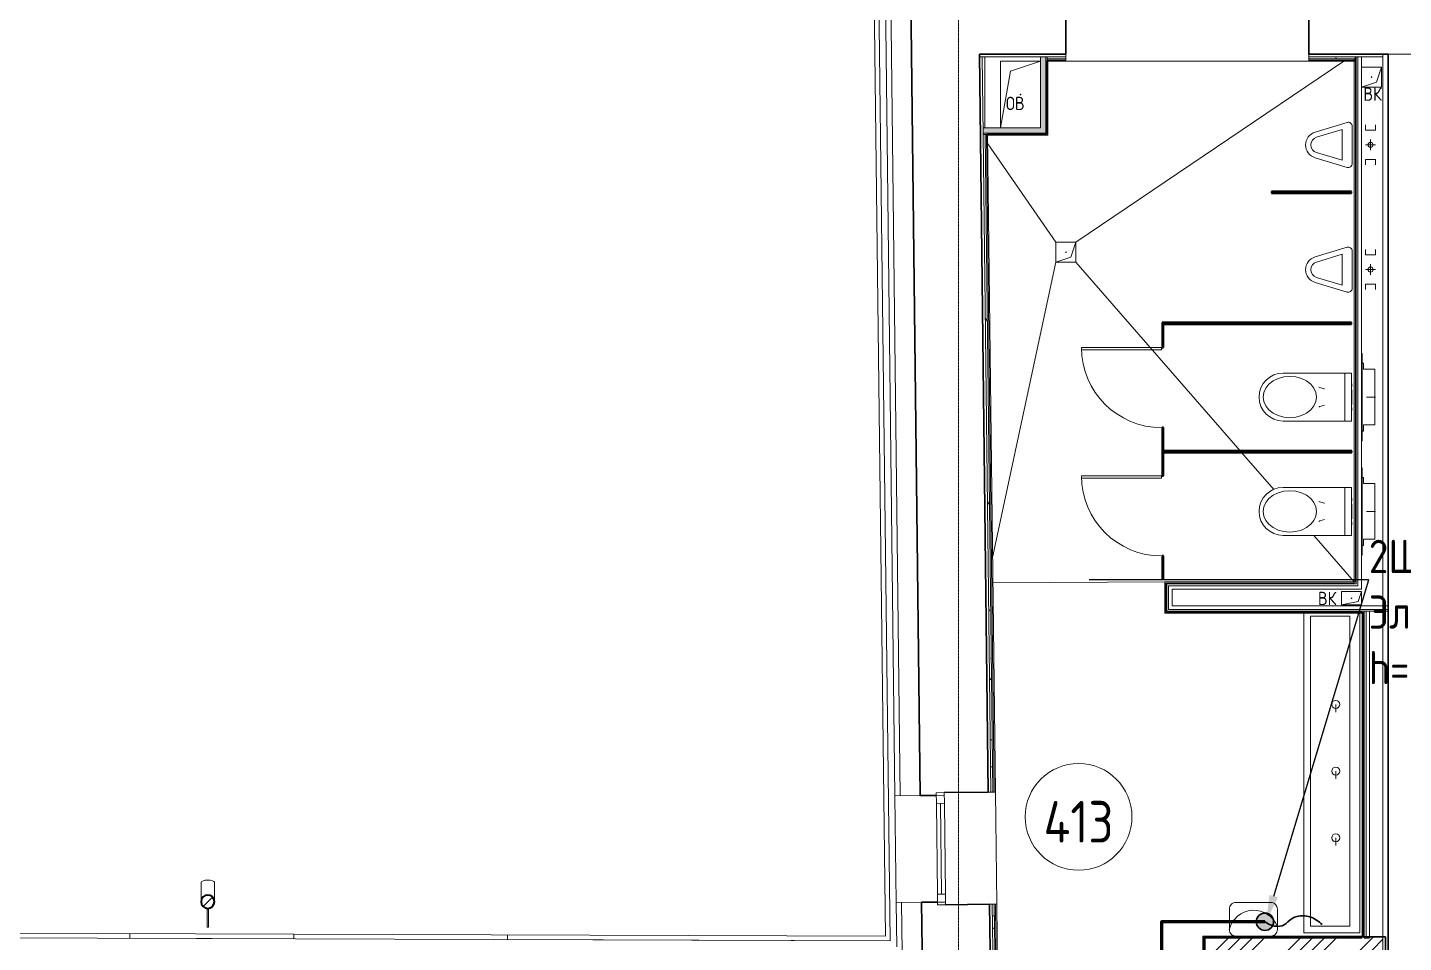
# Model space of a CAD drawing. Header units: millimetres. Extents: x -32 to 417638015, y -35 to 175284279.
# Drawn here: x 1327082 to 1337391, y 65170 to 72029 of the extents above; entities that cross this region are included whole.
import ezdxf
from ezdxf import colors
from ezdxf.entities.mleader import LeaderData, LeaderLine
from ezdxf.math import Vec2, Vec3

# ---------------------------------------------------------------- set-up
doc = ezdxf.new("R2010")
doc.units = ezdxf.units.MM
doc.linetypes.add('ADSK_Линия сетки', pattern=[25, 20, -2.5, 0, -2.5])
for name, color, linetype, lineweight in [('_ Окна', 7, 'Continuous', 9), ('_ЭМ_гофра', 5, 'Continuous', 60), ('Аннотация', 7, 'Continuous', 18), ('Двери', 7, 'Continuous', 9), ('Двери открывание', 7, 'Continuous', 9), ('Обобщенные модели', 7, 'Continuous', 18), ('Окна', 7, 'Continuous', 9), ('Оси', 253, 'Continuous', 9), ('Перекрытие', 7, 'Continuous', 18), ('Сантехника', 7, 'Continuous', 18), ('Стены внутренние', 7, 'Continuous', 18), ('Стены наружные', 7, 'Continuous', 18), ('Стены несущие', 7, 'Continuous', 30), ('Стены отделка', 7, 'Continuous', 30), ('Стены штриховка', 7, 'Continuous', 9), ('ТХ', 5, 'Continuous', 0), ('ТХ_Задание ЭОМ_СС', 6, 'Continuous', 0), ('ШТРИХОВКА', 252, 'Continuous', 15), ('ЭОМ_Кабельный вывод', 1, 'Continuous', 35)]:
    doc.layers.add(name, color=color, linetype=linetype, lineweight=lineweight)
doc.layers.add('_ЭМ_Надписи', color=7, linetype='Continuous')
doc.layers.add('Линии', color=7, linetype='Continuous', lineweight=9, true_color=0x00a600)
doc.styles.add('GOST Common', font='GOST_Common.ttf', dxfattribs={"width": 0.9, "height": 350})
doc.styles.add('GOST Common_4', font='GOST_Common.ttf', dxfattribs={"width": 0.9, "height": 200})
doc.styles.add('ЭОМ', font='isocpeur.ttf', dxfattribs={"width": 0.85, "height": 250})
pattern_1 = [(0, (591.94, 243.9), (406.4, 101.6), [33.528, -271.272, 33.528, -271.272, -1625.6]), (0, (591.94, 243.9), (406.4, 101.6), [-609.6, 33.528, -576.072, 33.528, -271.272, -711.2]), (0, (591.94, 243.9), (406.4, 101.6), [-1524, 33.528, -169.672, 33.528, -474.472]), (120, (744.34, 294.7), (-291.18818, 301.15272), [33.528, -271.272, 33.528, -271.272, -1625.6]), (120, (744.34, 294.7), (-291.18818, 301.15272), [-609.6, 33.528, -576.072, 33.528, -271.272, -711.2]), (120, (744.34, 294.7), (-291.18818, 301.15272), [-1524, 33.528, -169.672, 33.528, -474.472]), (240, (795.14, 497.9), (-115.21182, -402.75272), [33.528, -271.272, 33.528, -271.272, -1625.6]), (240, (795.14, 497.9), (-115.21182, -402.75272), [-609.6, 33.528, -576.072, 33.528, -271.272, -711.2]), (240, (795.14, 497.9), (-115.21182, -402.75272), [-1524, 33.528, -169.672, 33.528, -474.472])]

# ---------------------------------------------------------------- blocks, each defined once
blk = doc.blocks.new('_ЭМ_ТХ2_4 Этаж')
at = {"layer": 'ТХ', "color": 8}
blk.add_lwpolyline([(46944, 13708), (47204, 13708, -0.414214), (47254, 13658), (47254, 13505, -0.414214), (47204, 13455), (46944, 13455, -0.414214), (46894, 13505), (46894, 13658, -0.414214)], format="xyb", close=True, dxfattribs=at)
blk.add_arc((47077, 13461), 188, 19.6167, 167.3478, dxfattribs=at)
blk = doc.blocks.new('План 4 этажа')
at = {"layer": 'Обобщенные модели', "lineweight": 9}
h = blk.add_hatch(dxfattribs=at)
h.set_pattern_fill('FP_15', color=8, style=0, pattern_type=2)
h.set_pattern_definition([(45, (591.94, 243.9), (-106.066, 106.066), [])])
h.paths.add_polyline_path([(33332.051, 13902.033), (33353.746, 13906.984), (33371.143, 13920.858), (33380.798, 13940.907), (33380.798, 13963.159), (33371.143, 13983.207), (33353.746, 13997.081), (33332.051, 14002.033), (33309.371, 13996.295), (33292.96, 13983.207), (33283.305, 13963.159), (33284.427, 13938.576), (33292.96, 13920.858), (33310.357, 13906.984), (33327.318, 13903.113)])
at = {"layer": 'Стены внутренние'}
for points in [[(39611.939, 19712.228), (39611.939, 20285.22), (39571.939, 20285.22), (39571.939, 19712.228)], [(39141.837, 19712.228), (39571.939, 19712.228), (39571.939, 19752.228), (39141.681, 19752.228), (39141.681, 19715.596)]]:
    blk.add_hatch(color=8, dxfattribs=at).paths.add_polyline_path(points)
at = {"layer": 'Стены внутренние', "lineweight": 9}
h = blk.add_hatch(dxfattribs=at)
h.set_pattern_fill('FP_4', color=8, style=0, pattern_type=2)
h.set_pattern_definition(pattern_1)
h.paths.add_polyline_path([(41921.939, 20270.22), (41927.939, 20270.22), (41927.939, 20285.22), (41580.939, 20285.22), (41581.509, 20270.22), (41870.184, 20270.22)])
h.paths.add_polyline_path([(39686.564, 20270.22), (39760.939, 20270.22), (39760.939, 20285.22), (39620.939, 20285.22), (39620.939, 20270.22), (39626.939, 20270.22)])
h = blk.add_hatch(dxfattribs=at)
h.set_pattern_fill('FP_4', color=8, style=0, pattern_type=2)
h.set_pattern_definition(pattern_1)
h.paths.add_polyline_path([(39222.852, 12862.144), (39237.851, 12862.321), (39225.226, 13933.991), (39210.239, 13932.789), (39222.852, 12862.321)])
h.paths.add_polyline_path([(39200.332, 14773.756), (39215.329, 14774.038), (39157.26, 19703.211), (39142.261, 19703.034), (39200.332, 14773.932)])
at = {"layer": 'Стены штриховка', "lineweight": 9}
h = blk.add_hatch(dxfattribs=at)
h.set_pattern_fill('ANSI34', color=8, scale=20)
h.set_pattern_definition([(45, (591.94, 243.9), (-269.4077, 269.4077), []), (45, (681.74, 243.9), (-269.4077, 269.4077), []), (45, (771.54, 243.9), (-269.4077, 269.4077), []), (45, (861.35, 243.9), (-269.4077, 269.4077), [])])
h.paths.add_polyline_path([(40801.708, 13589.076), (42136.939, 13589.076), (42136.939, 13689.076), (40801.708, 13689.076), (40805.299, 13685.076), (40801.708, 13685.076), (40801.708, 13616.017)])
at = {"layer": '_ Окна', "color": 8, "lineweight": 18}
for p, q in [((38850.356, 14769.633), (38790.36, 14768.926)), ((38790.36, 14768.926), (38791.302, 14688.932)), ((38851.298, 14689.638), (38850.356, 14769.633)), ((38791.302, 14688.932), (38851.298, 14689.638)), ((38799.313, 14008.979), (38859.309, 14009.686)), ((38800.255, 13928.984), (38799.313, 14008.979)), ((38860.251, 13929.691), (38800.255, 13928.984)), ((38859.309, 14009.686), (38860.251, 13929.691))]:
    blk.add_line(p, q, dxfattribs=at)
at = {"layer": '_ Окна', "color": 8}
for p, q in [((38850.591, 14749.634), (38790.596, 14748.927)), ((38829.311, 14009.332), (38821.3, 14689.285)), ((38860.015, 13949.69), (38800.02, 13948.983))]:
    blk.add_line(p, q, dxfattribs=at)
at = {"layer": 'Двери', "color": 8}
for p, q in [((39877.939, 18089.8), (39877.939, 18105.8)), ((40477.939, 18105.8), (39877.939, 18105.8)), ((40477.939, 18089.8), (39877.939, 18089.8)), ((40477.939, 18089.8), (40477.939, 18105.8)), ((39877.939, 17127.8), (39877.939, 17143.8)), ((40477.939, 17143.8), (39877.939, 17143.8)), ((40477.939, 17127.8), (39877.939, 17127.8)), ((40477.939, 17127.8), (40477.939, 17143.8))]:
    blk.add_line(p, q, dxfattribs=at)
at = {"layer": 'Двери открывание', "color": 8}
for centre in [(40477.939, 18105.8), (40477.939, 17143.8)]:
    blk.add_arc(centre, 600, 180, 270, dxfattribs=at)
at = {"layer": 'Линии', "color": 8}
blk.add_circle((39856.404, 14588.084), 400, dxfattribs=at)
at = {"layer": 'Обобщенные модели', "color": 8}
for p, q in [((39271.939, 19752.228), (39271.939, 20252.228)), ((39271.939, 20252.228), (39571.939, 20252.228)), ((39571.939, 20252.228), (39271.939, 20252.228)), ((39271.939, 20252.228), (39271.939, 19752.228)), ((39346.939, 20177.228), (39571.939, 20252.228)), ((41976.939, 20208.8), (42126.939, 20208.8)), ((42126.939, 20208.8), (41976.939, 20208.8)), ((42126.939, 20208.8), (42089.439, 20096.3)), ((42126.939, 20208.8), (42126.939, 20058.8)), ((42126.939, 20058.8), (42126.939, 20208.8)), ((39271.939, 19752.228), (39346.939, 20177.228)), ((42089.439, 20096.3), (41976.939, 20058.8)), ((42126.939, 20058.8), (41976.939, 20058.8)), ((41976.939, 20058.8), (42126.939, 20058.8)), ((39686.939, 18745.22), (39686.939, 18895.22)), ((39686.939, 18895.22), (39836.939, 18895.22)), ((39836.939, 18895.22), (39686.939, 18895.22)), ((39686.939, 18895.22), (39686.939, 18745.22)), ((39836.939, 18895.22), (39799.439, 18782.72)), ((39836.939, 18895.22), (39836.939, 18745.22)), ((39836.939, 18745.22), (39836.939, 18895.22)), ((39799.439, 18782.72), (39686.939, 18745.22)), ((39836.939, 18745.22), (39686.939, 18745.22)), ((39686.939, 18745.22), (39836.939, 18745.22)), ((41826.939, 16176.443), (41826.939, 16276.443)), ((41826.939, 16276.443), (41976.939, 16276.443)), ((41976.939, 16276.443), (41826.939, 16276.443)), ((41826.939, 16276.443), (41826.939, 16176.443)), ((41951.939, 16201.443), (41826.939, 16176.443)), ((41976.939, 16276.443), (41951.939, 16201.443)), ((41976.939, 16276.443), (41976.939, 16176.443)), ((41976.939, 16176.443), (41976.939, 16276.443)), ((41976.939, 16176.443), (41826.939, 16176.443)), ((41826.939, 16176.443), (41976.939, 16176.443)), ((33282.051, 14098.184), (33282.051, 14055.68)), ((33382.051, 14055.68), (33382.051, 14098.184)), ((33327.051, 13901.174), (33327.051, 13762.033)), ((33337.051, 13762.033), (33337.051, 13901.174)), ((33327.051, 13762.033), (33337.051, 13762.033))]:
    blk.add_line(p, q, dxfattribs=at)
at = {"layer": 'Обобщенные модели', "color": 8, "lineweight": 40}
for p, q in [((41901.939, 19274.8), (41301.939, 19274.8)), ((41301.939, 19274.8), (41301.939, 19262.8)), ((41301.939, 19262.8), (41901.939, 19262.8)), ((41901.939, 19262.8), (41901.939, 19274.8)), ((41901.939, 18292.8), (40481.939, 18292.8)), ((40481.939, 18292.8), (40481.939, 18280.8)), ((40481.939, 18280.8), (41901.939, 18280.8)), ((40481.939, 18280.8), (40481.939, 18105.8)), ((40493.939, 18280.8), (40481.939, 18280.8)), ((40493.939, 18105.8), (40493.939, 18280.8)), ((41901.939, 18280.8), (41901.939, 18292.8)), ((40481.939, 18105.8), (40493.939, 18105.8)), ((40481.939, 17505.8), (40481.939, 17330.8)), ((40493.939, 17505.8), (40481.939, 17505.8)), ((40493.939, 17330.8), (40493.939, 17505.8)), ((40481.939, 17330.8), (40493.939, 17330.8)), ((41903.939, 17330.8), (40483.939, 17330.8)), ((40483.939, 17330.8), (40483.939, 17318.8)), ((41903.939, 17318.8), (41903.939, 17330.8)), ((40481.939, 17318.8), (40481.939, 17143.8)), ((40493.939, 17318.8), (40481.939, 17318.8)), ((40483.939, 17318.8), (41903.939, 17318.8)), ((40493.939, 17143.8), (40493.939, 17318.8)), ((40481.939, 17143.8), (40493.939, 17143.8)), ((40481.939, 16543.8), (40481.939, 16368.8)), ((40493.939, 16543.8), (40481.939, 16543.8)), ((40493.939, 16368.8), (40493.939, 16543.8)), ((40481.939, 16368.8), (40493.939, 16368.8))]:
    blk.add_line(p, q, dxfattribs=at)
at = {"layer": 'Обобщенные модели', "color": 8, "flags": 128}
for points in [[(33282.051, 13965.05), (33282.051, 13966.32), (33282.051, 13968.984), (33282.051, 13971.86), (33282.051, 13974.945), (33282.051, 13978.232), (33282.051, 13981.718), (33282.051, 13985.397), (33282.051, 13989.262), (33282.051, 13993.307), (33282.051, 13997.527), (33282.051, 14001.913), (33282.051, 14006.46), (33282.051, 14011.16), (33282.051, 14016.005), (33282.051, 14020.987), (33282.051, 14026.1), (33282.051, 14031.334), (33282.051, 14036.68), (33282.051, 14042.132), (33282.051, 14047.679), (33282.051, 14053.313), (33282.051, 14055.68)], [(33382.051, 14055.68), (33382.051, 14050.013), (33382.051, 14044.428), (33382.051, 14038.936), (33382.051, 14033.544), (33382.051, 14028.262), (33382.051, 14023.099), (33382.051, 14018.061), (33382.051, 14013.158), (33382.051, 14008.397), (33382.051, 14003.785), (33382.051, 13999.331), (33382.051, 13995.042), (33382.051, 13990.923), (33382.051, 13986.982), (33382.051, 13983.225), (33382.051, 13979.659), (33382.051, 13976.288), (33382.051, 13973.118), (33382.051, 13970.154), (33382.051, 13967.402), (33382.051, 13965.05)]]:
    blk.add_lwpolyline(points, dxfattribs=at)
at = {"layer": 'Обобщенные модели', "color": 8}
for centre, radius, start, end in [((42051.939, 20133.8), 2.5, 0, 180), ((42051.939, 20133.8), 2.5, 120, 180), ((42051.939, 20133.8), 2.5, 180, 0), ((42051.939, 20133.8), 2.5, 240, 345), ((42051.939, 20133.8), 2.5, 15, 90), ((39421.939, 20002.228), 2.5, 0, 180), ((39421.939, 20002.228), 2.5, 180, 0), ((39421.939, 20002.228), 2.5, 60, 165), ((39421.939, 20002.228), 2.5, 195, 270), ((39421.939, 20002.228), 2.5, 300, 0), ((39761.939, 18820.22), 2.5, 0, 180), ((39761.939, 18820.22), 2.5, 120, 180), ((39761.939, 18820.22), 2.5, 180, 0), ((39761.939, 18820.22), 2.5, 240, 345), ((39761.939, 18820.22), 2.5, 15, 90), ((41901.939, 16226.443), 2.5, 0, 180), ((41901.939, 16226.443), 2.5, 120, 180), ((41901.939, 16226.443), 2.5, 180, 0), ((41901.939, 16226.443), 2.5, 240, 345), ((41901.939, 16226.443), 2.5, 15, 90), ((33332.051, 13952.033), 52, 90, 270), ((33332.051, 13952.033), 52, 270, 90)]:
    blk.add_arc(centre, radius, start, end, dxfattribs=at)
at = {"layer": 'Обобщенные модели', "color": 8, "lineweight": 40}
for start, end in [(90, 270), (270, 90)]:
    blk.add_arc((33332.051, 13952.033), 50, start, end, dxfattribs=at)
at = {"layer": 'Обобщенные модели', "color": 8}
for start_param, end_param in [(4.71238898, 6.283185307), (3.141592654, 4.71238898)]:
    blk.add_ellipse((33332.051, 14098.184), major_axis=(-50, 0), ratio=0.309016994, start_param=start_param, end_param=end_param, dxfattribs=at)
at = {"layer": 'Окна', "color": 8}
for p, q in [((38850.356, 14769.633), (38790.36, 14768.926)), ((38790.36, 14768.926), (38791.302, 14688.932)), ((38851.298, 14689.638), (38850.356, 14769.633)), ((38799.313, 14008.979), (38791.302, 14688.932)), ((38851.298, 14689.638), (38859.309, 14009.686)), ((38799.313, 14008.979), (38800.255, 13928.984)), ((38800.255, 13928.984), (38860.251, 13929.691)), ((38860.251, 13929.691), (38859.309, 14009.686))]:
    blk.add_line(p, q, dxfattribs=at)
at = {"layer": 'Оси', "color": 8, "linetype": 'ADSK_Линия сетки'}
blk.add_line((38956.505, -3353.101), (38956.505, 21083.278), dxfattribs=at)
at = {"layer": 'Перекрытие', "color": 8}
for p, q in [((39155.286, 20285.22), (39155.286, 19752.228)), ((41843.567, 20252.22), (39836.939, 18895.22)), ((39175.957, 19634.394), (39686.939, 18895.22)), ((39686.939, 18745.22), (39212.626, 16531.541)), ((39836.939, 18745.22), (41067.552, 17330.8)), ((41077.993, 17318.8), (41318.855, 17041.963)), ((41618.296, 16697.797), (41921.939, 16348.8)), ((40501.939, 16348.8), (39214.864, 16341.543)), ((41921.939, 16350.22), (41921.939, 16348.8)), ((41979.439, 16113.8), (41981.939, 16113.8)), ((41981.939, 13694.076), (41979.439, 13694.076))]:
    blk.add_line(p, q, dxfattribs=at)
at = {"layer": 'Сантехника', "color": 8}
for p, q in [((41868.262, 19793.534), (41628.016, 19720.945)), ((41831.939, 19740.773), (41639.585, 19682.655)), ((41831.939, 19509.666), (41831.939, 19740.773)), ((41906.939, 19485.846), (41906.939, 19764.816)), ((42006.939, 19775.816), (42006.939, 19735.816)), ((42006.939, 19735.816), (42081.939, 19735.816)), ((42081.939, 19735.816), (42081.939, 19775.816)), ((42081.939, 19625.816), (42006.939, 19625.816)), ((42044.439, 19585.816), (42044.439, 19665.816)), ((41628.236, 19529.427), (41868.168, 19456.934)), ((41639.755, 19567.732), (41831.939, 19509.666)), ((42006.939, 19515.816), (42081.939, 19515.816)), ((42006.939, 19475.816), (42006.939, 19515.816)), ((42081.939, 19515.816), (42081.939, 19475.816)), ((41868.262, 18858.222), (41628.016, 18785.633)), ((41831.939, 18805.461), (41639.585, 18747.343)), ((41831.939, 18574.355), (41831.939, 18805.461)), ((41906.939, 18550.534), (41906.939, 18829.504)), ((42006.939, 18840.504), (42006.939, 18800.504)), ((42006.939, 18800.504), (42081.939, 18800.504)), ((42081.939, 18800.504), (42081.939, 18840.504)), ((42081.939, 18690.504), (42006.939, 18690.504)), ((42044.439, 18650.504), (42044.439, 18730.504)), ((41628.236, 18594.115), (41868.168, 18521.622)), ((41639.755, 18632.421), (41831.939, 18574.355)), ((42006.939, 18580.504), (42081.939, 18580.504)), ((42006.939, 18540.504), (42006.939, 18580.504)), ((42081.939, 18580.504), (42081.939, 18540.504)), ((41976.939, 18062.72), (41981.939, 18062.72)), ((41981.939, 18062.72), (41981.939, 17407.72)), ((41976.939, 17990.22), (41990.939, 17990.22)), ((41990.939, 17990.22), (41990.939, 17943.22)), ((41990.939, 17943.22), (42075.939, 17943.22)), ((42075.939, 17943.22), (42075.939, 17527.22)), ((41901.939, 17915.22), (41388.863, 17915.22)), ((41851.939, 17555.22), (41851.939, 17915.22)), ((41851.939, 17915.22), (41901.939, 17915.22)), ((41901.939, 17555.22), (41901.939, 17915.22)), ((41901.939, 17915.22), (41901.939, 17555.22)), ((41902.939, 17835.22), (41901.939, 17835.22)), ((41902.939, 17815.22), (41902.939, 17835.22)), ((41902.939, 17815.22), (41902.939, 17835.22)), ((41901.939, 17815.22), (41902.939, 17815.22)), ((41902.939, 17790.22), (41901.939, 17790.22)), ((41902.939, 17788.346), (41902.939, 17790.22)), ((41902.939, 17680.22), (41902.939, 17790.22)), ((42014.239, 17735.22), (42082.239, 17735.22)), ((41901.939, 17680.22), (41902.939, 17680.22)), ((41902.939, 17655.22), (41901.939, 17655.22)), ((41901.939, 17635.22), (41902.939, 17635.22)), ((41902.939, 17680.22), (41902.939, 17682.094)), ((41902.939, 17635.22), (41902.939, 17655.22)), ((41902.939, 17635.22), (41902.939, 17655.22)), ((41388.863, 17555.22), (41901.939, 17555.22)), ((41901.939, 17555.22), (41851.939, 17555.22)), ((41990.939, 17527.22), (41990.939, 17480.22)), ((42075.939, 17527.22), (41990.939, 17527.22)), ((41990.939, 17480.22), (41976.939, 17480.22)), ((41981.939, 17407.72), (41976.939, 17407.72)), ((41976.939, 17205.297), (41981.939, 17205.297)), ((41976.939, 17132.797), (41990.939, 17132.797)), ((41981.939, 17205.297), (41981.939, 16550.297)), ((41990.939, 17132.797), (41990.939, 17085.797)), ((41901.939, 17057.797), (41388.863, 17057.797)), ((41851.939, 16697.797), (41851.939, 17057.797)), ((41851.939, 17057.797), (41901.939, 17057.797)), ((41901.939, 16697.797), (41901.939, 17057.797)), ((41901.939, 17057.797), (41901.939, 16697.797)), ((41990.939, 17085.797), (42075.939, 17085.797)), ((42075.939, 17085.797), (42075.939, 16669.797)), ((41902.939, 16977.797), (41901.939, 16977.797)), ((41901.939, 16957.797), (41902.939, 16957.797)), ((41902.939, 16932.797), (41901.939, 16932.797)), ((41902.939, 16957.797), (41902.939, 16977.797)), ((41902.939, 16957.797), (41902.939, 16977.797)), ((41902.939, 16930.923), (41902.939, 16932.797)), ((41902.939, 16822.797), (41902.939, 16932.797)), ((41901.939, 16822.797), (41902.939, 16822.797)), ((41902.939, 16822.797), (41902.939, 16824.671)), ((42014.239, 16877.797), (42082.239, 16877.797)), ((41902.939, 16797.797), (41901.939, 16797.797)), ((41901.939, 16777.797), (41902.939, 16777.797)), ((41902.939, 16777.797), (41902.939, 16797.797)), ((41902.939, 16777.797), (41902.939, 16797.797)), ((41388.863, 16697.797), (41901.939, 16697.797)), ((41901.939, 16697.797), (41851.939, 16697.797)), ((41990.939, 16622.797), (41976.939, 16622.797)), ((41990.939, 16669.797), (41990.939, 16622.797)), ((42075.939, 16669.797), (41990.939, 16669.797)), ((41981.939, 16550.297), (41976.939, 16550.297)), ((41543.841, 13718.459), (41543.841, 16113.8)), ((41593.841, 13768.459), (41593.841, 16093.459)), ((41593.841, 16093.459), (41888.841, 16093.459)), ((41888.841, 16093.459), (41888.841, 13768.459)), ((41963.841, 16113.896), (41963.841, 13718.459)), ((41783.841, 15430.959), (41783.841, 15373.959)), ((41783.841, 14930.959), (41783.841, 14873.959)), ((41783.841, 14430.959), (41783.841, 14373.959)), ((41963.841, 13718.459), (41543.841, 13718.459)), ((41888.841, 13768.459), (41593.841, 13768.459))]:
    blk.add_line(p, q, dxfattribs=at)
at = {"layer": 'Сантехника', "color": 8, "flags": 128}
for points in [[(41239.439, 17735.22), (41244.454, 17769.711), (41259.246, 17802.472), (41283.073, 17831.861), (41314.741, 17856.404), (41352.663, 17874.87), (41394.935, 17886.334), (41439.439, 17890.22), (41483.944, 17886.334), (41526.216, 17874.87), (41564.137, 17856.404), (41595.806, 17831.861), (41619.633, 17802.472), (41634.425, 17769.711), (41639.439, 17735.22)], [(41639.439, 17735.22), (41634.425, 17700.729), (41619.633, 17667.968), (41595.806, 17638.579), (41564.137, 17614.036), (41526.216, 17595.57), (41483.944, 17584.106), (41439.439, 17580.22), (41394.935, 17584.106), (41352.663, 17595.57), (41314.741, 17614.036), (41283.073, 17638.579), (41259.246, 17667.968), (41244.454, 17700.729), (41239.439, 17735.22)], [(41655.667, 17810.215), (41697.067, 17797.495), (41699.716, 17796.959)], [(41699.716, 17673.48), (41664.297, 17663.559), (41655.667, 17660.224)], [(41239.439, 16877.797), (41244.454, 16912.288), (41259.246, 16945.049), (41283.073, 16974.438), (41314.741, 16998.981), (41352.663, 17017.447), (41394.935, 17028.911), (41439.439, 17032.797), (41483.944, 17028.911), (41526.216, 17017.447), (41564.137, 16998.981), (41595.806, 16974.438), (41619.633, 16945.049), (41634.425, 16912.288), (41639.439, 16877.797)], [(41655.667, 16952.793), (41697.067, 16940.073), (41699.716, 16939.536)], [(41639.439, 16877.797), (41634.425, 16843.306), (41619.633, 16810.545), (41595.806, 16781.156), (41564.137, 16756.613), (41526.216, 16738.147), (41483.944, 16726.683), (41439.439, 16722.797), (41394.935, 16726.683), (41352.663, 16738.147), (41314.741, 16756.613), (41283.073, 16781.156), (41259.246, 16810.545), (41244.454, 16843.306), (41239.439, 16877.797)], [(41699.716, 16816.058), (41664.297, 16806.136), (41655.667, 16802.801)]]:
    blk.add_lwpolyline(points, dxfattribs=at)
at = {"layer": 'Сантехника', "color": 8}
for centre, radius in [((42044.439, 19625.816), 18.929), ((42044.439, 18690.504), 18.929), ((41783.841, 15430.959), 30), ((41783.841, 14930.959), 30), ((41783.841, 14430.959), 30)]:
    blk.add_circle(centre, radius, dxfattribs=at)
for centre, radius, start, end in [((41876.939, 19764.816), 30, 359.9999903, 106.8117981), ((41656.939, 19625.219), 100, 106.8117624, 253.319604), ((41656.939, 19625.219), 60, 106.8117624, 253.3577784), ((41876.939, 19485.623), 30, 252.9998743, 0.4255813), ((41656.939, 18689.907), 100, 106.8117624, 253.319604), ((41876.939, 18829.504), 30, 359.9999903, 106.8117981), ((41656.939, 18689.907), 60, 106.8117624, 253.3577784), ((41876.939, 18550.312), 30, 252.9998743, 0.4255813), ((41388.863, 17735.22), 180, 90, 270), ((41388.863, 16877.797), 180, 90, 270)]:
    blk.add_arc(centre, radius, start, end, dxfattribs=at)
at = {"layer": 'Стены внутренние', "color": 8}
for p, q in [((41580.939, 20252.22), (39760.939, 20252.22)), ((41981.939, 13689.076), (41981.939, 16119.8)), ((41981.939, 16119.8), (41984.939, 16119.8)), ((39233.329, 14774.145), (39243.224, 13934.203))]:
    blk.add_line(p, q, dxfattribs=at)
at = {"layer": 'Стены наружные', "color": 8}
for p, q in [((38408.872, 13693.411), (38321.012, 21151.351)), ((38443.687, 13658.352), (38355.834, 21115.731)), ((38356.426, 21116.351), (38444.288, 13658.291)), ((38490.041, 13945.331), (38480.617, 14745.276)), ((28326.891, 13727.608), (33978.238, 13708.439)), ((32748.622, 13712.61), (32748.503, 13677.61)), ((38444.288, 13658.291), (29973.519, 13687.023)), ((32748.503, 13677.628), (33978.119, 13673.466)), ((33978.238, 13708.439), (33978.119, 13673.44)), ((33978.238, 13708.439), (38408.872, 13693.411)), ((35578.607, 13703.011), (35578.488, 13668.011)), ((35578.488, 13668.049), (38443.687, 13658.352))]:
    blk.add_line(p, q, dxfattribs=at)
at = {"layer": 'Стены несущие', "color": 8}
for p, q in [((38670.604, 14747.514), (38598.179, 20895.22)), ((39760.939, 20305.22), (39760.939, 20635.22)), ((41580.939, 20635.22), (41580.939, 20305.22)), ((39115.165, 20305.22), (39760.939, 20305.22)), ((39180.333, 14773.52), (39115.165, 20305.22)), ((42176.939, 20305.22), (41580.939, 20305.22)), ((42176.939, 20305.22), (42176.939, 12825.838)), ((38670.604, 14747.514), (38790.596, 14748.927)), ((38850.356, 14769.633), (39180.333, 14773.52)), ((38800.02, 13948.983), (38680.028, 13947.569)), ((38686.196, 13423.96), (38680.028, 13947.569)), ((38800.255, 13928.984), (38800.264, 13928.194)), ((39190.228, 13933.578), (38860.251, 13929.691)), ((39190.228, 13933.578), (39203.278, 12825.838)), ((42156.939, 13689.076), (40801.708, 13689.076)), ((40801.708, 13689.076), (40801.708, 13589.076)), ((42156.939, 13589.076), (42156.939, 13689.076))]:
    blk.add_line(p, q, dxfattribs=at)
at = {"layer": 'Стены отделка', "color": 8, "lineweight": 9}
for p, q in [((38406.163, 21065.22), (38480.617, 14745.276)), ((39115.165, 20305.22), (39115.165, 20285.22)), ((39115.165, 20285.22), (39620.939, 20285.22)), ((39135.399, 20285.455), (39115.401, 20285.22)), ((39142.261, 19703.034), (39135.399, 20285.455)), ((39571.939, 20285.22), (39571.939, 19752.228)), ((39611.939, 20285.22), (39611.939, 19712.228)), ((39620.939, 20252.22), (39611.939, 20252.22)), ((39620.939, 20285.22), (39620.939, 20252.22)), ((39626.939, 20252.22), (39760.939, 20252.22)), ((39626.939, 19697.228), (39626.939, 20252.22)), ((39760.939, 20252.22), (39760.939, 20305.22)), ((41580.939, 20305.22), (41580.939, 20252.22)), ((41581.509, 20285.22), (41580.939, 20285.22)), ((41580.939, 20252.22), (41927.939, 20252.22)), ((41936.939, 20268.72), (41921.939, 20268.72)), ((41921.939, 20268.72), (41921.939, 16350.22)), ((41927.939, 20285.22), (42136.939, 20285.22)), ((41927.939, 20252.22), (41927.939, 20285.22)), ((41936.939, 20285.22), (41936.939, 16333.8)), ((41976.939, 16293.8), (41976.939, 20285.22)), ((42136.939, 12825.838), (42136.939, 20305.22)), ((39571.939, 19752.228), (39141.681, 19752.228)), ((39141.681, 19752.228), (39141.681, 19712.228)), ((39611.939, 19712.228), (39141.681, 19712.228)), ((39175.259, 19703.423), (39142.261, 19703.034)), ((39175.155, 19712.228), (39175.259, 19703.423)), ((39233.329, 14774.145), (39175.332, 19697.228)), ((39175.332, 19697.228), (39626.939, 19697.228)), ((41921.939, 16348.8), (40501.939, 16348.8)), ((40501.939, 16348.8), (40501.939, 16113.8)), ((40516.939, 16128.8), (40516.939, 16333.8)), ((41936.939, 16333.8), (40516.939, 16333.8)), ((40556.939, 16293.8), (41976.939, 16293.8)), ((40556.939, 16168.8), (40556.939, 16293.8)), ((41921.939, 16350.22), (41936.939, 16350.22)), ((41921.939, 16333.8), (41921.939, 16348.8)), ((40501.939, 16113.8), (41979.439, 16113.8)), ((40516.939, 16128.8), (42176.939, 16128.8)), ((42176.939, 16168.8), (40556.939, 16168.8)), ((41979.439, 16113.8), (41979.439, 16128.8)), ((41996.939, 16119.8), (41984.939, 16119.8)), ((41984.939, 16119.8), (41984.939, 13688.076)), ((41996.939, 16128.8), (41996.939, 13679.076)), ((42036.939, 13679.076), (42036.939, 16128.8)), ((38480.617, 14745.276), (38670.604, 14747.514)), ((39180.333, 14773.52), (39233.329, 14774.145)), ((38680.028, 13947.569), (38490.041, 13945.331)), ((38490.041, 13945.331), (38493.939, 13614.467)), ((38530.038, 13945.802), (38530.048, 13945.012)), ((39243.224, 13934.203), (39190.228, 13933.578)), ((39210.227, 13933.814), (39210.236, 13933.024)), ((39255.85, 12862.533), (39243.224, 13934.203)), ((40786.708, 13694.076), (40786.708, 12862.338)), ((41979.439, 13694.076), (40786.708, 13694.076)), ((40801.708, 13679.076), (41979.439, 13679.076)), ((41979.439, 13679.076), (41979.439, 13694.076)), ((41984.939, 13688.076), (41996.939, 13688.076)), ((41996.939, 13679.076), (42036.939, 13679.076))]:
    blk.add_line(p, q, dxfattribs=at)
at = {"layer": 'Стены штриховка', "color": 8}
for p, q in [((38520.614, 14745.747), (38448.169, 20895.22)), ((39617.939, 19706.228), (39617.939, 20252.22)), ((39620.939, 20285.22), (39760.939, 20285.22)), ((39620.939, 20270.22), (39760.939, 20270.22)), ((39620.939, 20261.22), (39760.939, 20261.22)), ((41580.939, 20270.22), (41927.939, 20270.22)), ((41580.939, 20261.22), (41927.939, 20261.22)), ((41927.939, 20285.22), (41581.509, 20285.22)), ((41930.939, 20268.72), (41930.939, 16350.22)), ((41949.939, 16320.8), (41949.939, 20285.22)), ((42556.939, 20305.22), (42176.939, 20305.22)), ((39200.332, 14773.756), (39142.261, 19703.034)), ((39215.331, 14773.932), (39157.26, 19703.211)), ((39224.33, 14774.038), (39166.259, 19703.317)), ((39175.225, 19706.228), (39617.939, 19706.228)), ((41921.939, 16339.8), (40510.939, 16339.8)), ((40510.939, 16339.8), (40510.939, 16122.8)), ((41949.939, 16320.8), (40529.939, 16320.8)), ((40529.939, 16320.8), (40529.939, 16141.8)), ((40510.939, 16122.8), (41979.439, 16122.8)), ((42176.939, 16141.8), (40529.939, 16141.8)), ((41990.939, 16119.8), (41990.939, 13688.076)), ((42009.939, 13679.076), (42009.939, 16128.8)), ((38530.048, 13945.012), (38534.414, 13574.36)), ((39210.236, 13933.024), (39222.852, 12862.144)), ((39237.851, 12862.321), (39225.226, 13933.991)), ((39246.85, 12862.427), (39234.225, 13934.097)), ((40795.708, 13685.076), (40795.708, 12862.338)), ((41979.439, 13685.076), (40795.708, 13685.076))]:
    blk.add_line(p, q, dxfattribs=at)
at = {"layer": 'Аннотация', "color": 8, "lineweight": 9, "line_spacing_factor": 1.022766}
for s, insert, char_height, width, attachment_point, style in [('\\pxt3.6,7.2,10.8,14.4,18,21.6,25.2,28.8,32.4,36,39.6,43.2,46.8,50.4,54,57.6,61.2,64.8,68.4,72,75.6,79.2,82.8,86.4,90,93.6,97.2,100.8,104.4,108,111.6,115.2;{ВК}', (41990.483, 20055.697), 100, 156.348, 1, 'GOST Common_4'), ('\\pxt3.6,7.2,10.8,14.4,18,21.6,25.2,28.8,32.4,36,39.6,43.2,46.8,50.4,54,57.6,61.2,64.8,68.4,72,75.6,79.2,82.8,86.4,90,93.6,97.2,100.8,104.4,108,111.6,115.2;{ОВ}', (39312.397, 19985.946), 100, 156.348, 1, 'GOST Common_4'), ('\\pxt3.6,7.2,10.8,14.4,18,21.6,25.2,28.8,32.4,36,39.6,43.2,46.8,50.4,54,57.6,61.2,64.8,68.4,72,75.6,79.2,82.8,86.4,90,93.6,97.2,100.8,104.4,108,111.6,115.2;{ВК}', (41649.738, 16275.171), 100, 156.348, 1, 'GOST Common_4'), ('413', (39856.404, 14551.136), 312.5, 520.21112, 5, 'GOST Common')]:
    blk.add_mtext(s, dxfattribs=dict(at, insert=insert, char_height=char_height, width=width, attachment_point=attachment_point, style=style))
blk = doc.blocks.new('*U751')
at = {"lineweight": -2}
h = blk.add_hatch(color=0, dxfattribs=at)
h.dxf.hatch_style = 1
edge = h.paths.add_edge_path()
edge.add_arc((0, 0), 65, 0, 360)
at = {"color": 0, "lineweight": -2}
blk.add_lwpolyline([(0, 0, -0.089362), (-57, -29, -0.105459), (-111, -34, -0.18734), (-172, -2, 0.159257), (-241, 40, 0.13816), (-337, 36, 0.121425), (-429, -22)], format="xyb", dxfattribs=at)
blk.add_circle((0, 0), 65, dxfattribs=at)
at = {"color": 7, "style": 'GOST Common', "width": 0.9}
blk.add_attdef('ОБОРУДОВАНИЕ', (25, 115), '', height=250, dxfattribs=at)

msp = doc.modelspace()

# ---------------------------------------------------------------- linework, layer by layer
at = {"layer": '_ЭМ_гофра', "linetype": 'ByBlock', "elevation": 129}
msp.add_lwpolyline([(1336353, 65326), (1335577, 65326), (1335577, 63478)], dxfattribs=at)

# ---------------------------------------------------------------- block references
at = {"layer": 'ТХ_Задание ЭОМ_СС', "lineweight": 50}
msp.add_blockref('_ЭМ_ТХ2_4 Этаж', (1289192, 51763), dxfattribs=at)
at = {"layer": 'ШТРИХОВКА'}
msp.add_blockref('План 4 этажа', (1295100, 51524), dxfattribs=at)
at = {"layer": 'ЭОМ_Кабельный вывод', "lineweight": 30, "xscale": -1}
msp.add_blockref('*U751', (1336353, 65326, 129), dxfattribs=at)

# ---------------------------------------------------------------- leaders
at = {"layer": '_ЭМ_Надписи', "color": 7, "ltscale": 5}
ml = msp.add_multileader_mtext('Standard', dxfattribs=at)
ml.set_content('{\\fGOST Common|b0|i0|c204|p34;\\W0.9;\\C256;2ЩРС-2\\fISOCPEUR|b0|i0|c204|p34;\\W0.85; Гр.15 Эл.суш.\\P\\fGOST Common|b0|i0|c0|p34;\\W0.9;h=\\fGOST Common|b0|i0|c204|p34;0\\fGOST Common|b0|i0|c0|p34;.\\fGOST Common|b0|i0|c204|p34;9м \\fGOST Common|b0|i0|c0|p34;L=1\\fGOST Common|b0|i0|c204|p34;м}', color=1, style='ЭОМ')
ml.set_leader_properties()
ml.build(insert=Vec2(0, 0))
ml.multileader.update_dxf_attribs({"text_left_attachment_type": 6, "text_right_attachment_type": 6, "dogleg_length": 0, "arrow_head_size": 200})
ctx = ml.context
ctx.base_point, ctx.char_height, ctx.arrow_head_size, ctx.landing_gap_size, ctx.plane_origin = Vec3(1337131, 67889), 250, 200, 0, Vec3(1311475, 81105)
ctx.left_attachment, ctx.right_attachment = 6, 6
notes = []
notes.append((ctx, [(0, (1, 1, 0), (1337131, 67889), (1, 0), 0, [(0, [(1336361, 65326)], 0, [])])]))
ctx.mtext.insert, ctx.mtext.width, ctx.mtext.defined_height, ctx.mtext.flow_direction = Vec3(1337131, 68189), 2073.81, 546, 5
for ctx, leaders in notes:
    for number, flags, end, landing, length, lines in leaders:
        leader = LeaderData()
        leader.index, (leader.has_last_leader_line, leader.has_dogleg_vector, leader.attachment_direction) = number, flags
        leader.last_leader_point, leader.dogleg_vector, leader.dogleg_length = Vec3(end), Vec3(landing), length
        for number, points, colour, breaks in lines:
            line = LeaderLine()
            line.index, line.vertices, line.color, line.breaks = number, Vec3.list(points), colors.encode_raw_color(colour), breaks
            leader.lines.append(line)
        ctx.leaders.append(leader)

doc.saveas('drawing.dxf')
